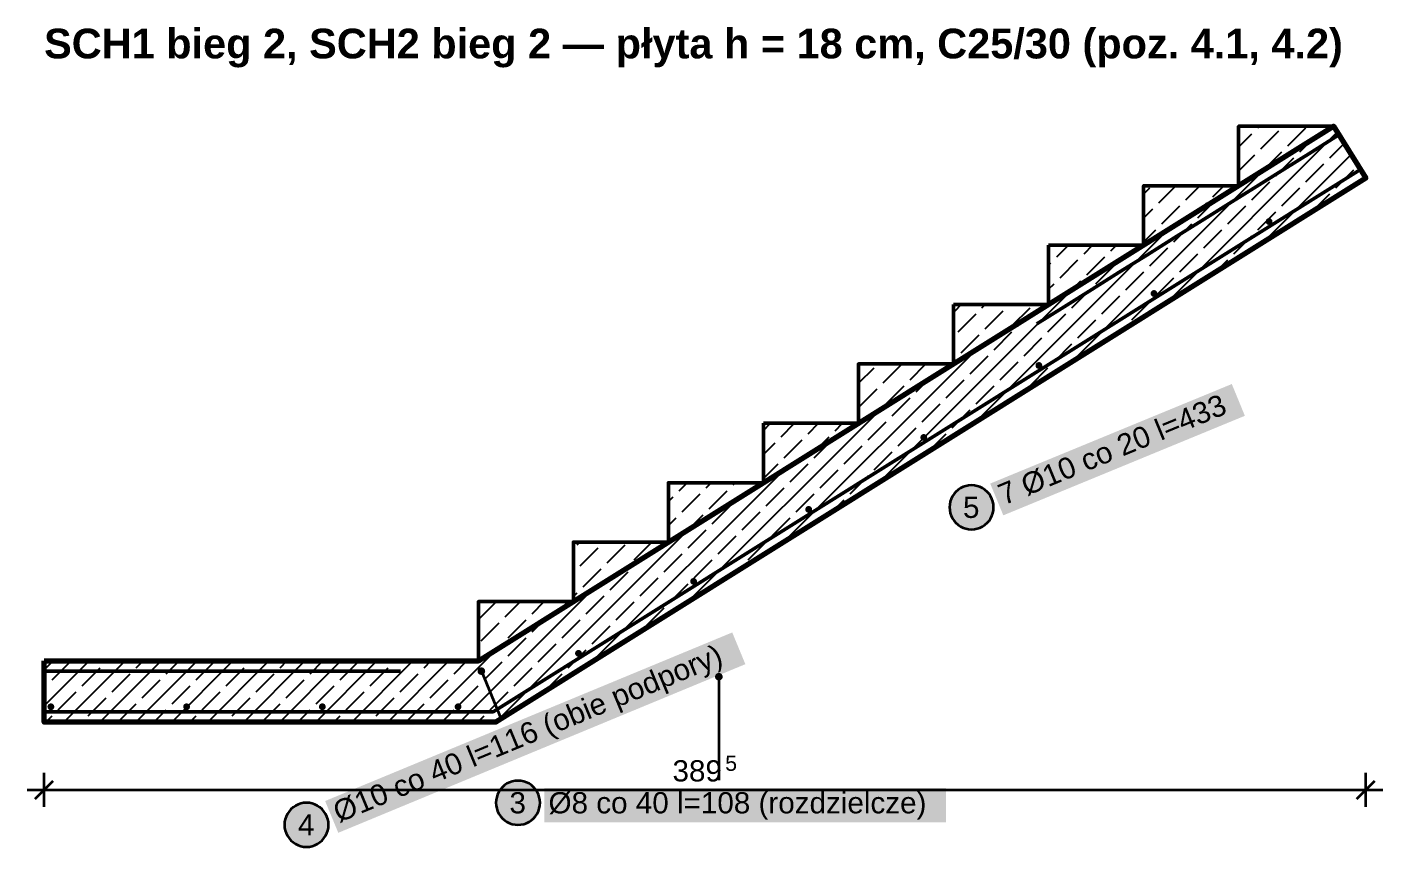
# Model space of a CAD drawing. Header units: metres. Extents: x 0.2 to 4.2, y -5.15 to -0.06.
# Drawn here: x 0.2 to 4.195, y -5.15 to -2.735 of the extents above; entities that cross this region are included whole.
import ezdxf

# ---------------------------------------------------------------- set-up
doc = ezdxf.new("R2010")
doc.units = ezdxf.units.M
for name, color, linetype, lineweight in [('A-KRESKOWANIE', 8, 'Continuous', 18), ('A-MASKA', 7, 'Continuous', 18), ('A-OPISY', 2, 'Continuous', 25), ('K-KONSTR', 7, 'Continuous', 50), ('K-WYMIARY', 1, 'Continuous', 25), ('K-ZBROJENIE', 1, 'Continuous', 100), ('K-ZBROJENIE-OPIS', 2, 'Continuous', 25)]:
    doc.layers.add(name, color=color, linetype=linetype, lineweight=lineweight)
doc.styles.add('PL_ARIAL', font='arial.ttf')
doc.styles.add('PL_ARIAL_B', font='arialbd.ttf')

msp = doc.modelspace()

# ---------------------------------------------------------------- hatches: boundary and pattern name
at = {"layer": 'A-MASKA', "true_color": 0xffffff}
for points in [[(3.0768, -4.1737), (3.7887, -3.8805), (3.7502, -3.7869), (3.0382, -4.0801)], [(1.117, -5.1089), (2.3167, -4.6122), (2.278, -4.5187), (1.0782, -5.0153)], [(1.7241, -5.0779), (2.9079, -5.0779), (2.9079, -4.9767), (1.7241, -4.9767)]]:
    msp.add_hatch(color=7, dxfattribs=at).paths.add_polyline_path(points)
at = {"layer": 'K-ZBROJENIE', "true_color": 0x000000}
for points in [[(3.8701, -3.3082), (3.87, -3.3095), (3.8697, -3.3108), (3.8693, -3.3121), (3.8687, -3.3132), (3.868, -3.3143), (3.8671, -3.3153), (3.8661, -3.3162), (3.8651, -3.3169), (3.8639, -3.3175), (3.8626, -3.3179), (3.8614, -3.3182), (3.8601, -3.3182), (3.8587, -3.3182), (3.8575, -3.3179), (3.8562, -3.3175), (3.8551, -3.3169), (3.854, -3.3162), (3.853, -3.3153), (3.8521, -3.3143), (3.8514, -3.3132), (3.8508, -3.3121), (3.8504, -3.3108), (3.8501, -3.3095), (3.8501, -3.3082), (3.8501, -3.3069), (3.8504, -3.3057), (3.8508, -3.3044), (3.8514, -3.3032), (3.8521, -3.3022), (3.853, -3.3012), (3.854, -3.3003), (3.8551, -3.2996), (3.8562, -3.299), (3.8575, -3.2986), (3.8587, -3.2983), (3.8601, -3.2982), (3.8614, -3.2983), (3.8626, -3.2986), (3.8639, -3.299), (3.8651, -3.2996), (3.8661, -3.3003), (3.8671, -3.3012), (3.868, -3.3022), (3.8687, -3.3032), (3.8693, -3.3044), (3.8697, -3.3057), (3.87, -3.3069)], [(3.5309, -3.5202), (3.5308, -3.5215), (3.5305, -3.5228), (3.5301, -3.5241), (3.5295, -3.5252), (3.5288, -3.5263), (3.5279, -3.5273), (3.5269, -3.5282), (3.5259, -3.5289), (3.5247, -3.5295), (3.5234, -3.5299), (3.5222, -3.5302), (3.5209, -3.5302), (3.5195, -3.5302), (3.5183, -3.5299), (3.517, -3.5295), (3.5159, -3.5289), (3.5148, -3.5282), (3.5138, -3.5273), (3.5129, -3.5263), (3.5122, -3.5252), (3.5116, -3.5241), (3.5112, -3.5228), (3.5109, -3.5215), (3.5109, -3.5202), (3.5109, -3.5189), (3.5112, -3.5177), (3.5116, -3.5164), (3.5122, -3.5152), (3.5129, -3.5142), (3.5138, -3.5132), (3.5148, -3.5123), (3.5159, -3.5116), (3.517, -3.511), (3.5183, -3.5106), (3.5195, -3.5103), (3.5209, -3.5102), (3.5222, -3.5103), (3.5234, -3.5106), (3.5247, -3.511), (3.5259, -3.5116), (3.5269, -3.5123), (3.5279, -3.5132), (3.5288, -3.5142), (3.5295, -3.5152), (3.5301, -3.5164), (3.5305, -3.5177), (3.5308, -3.5189)], [(3.1917, -3.7322), (3.1916, -3.7335), (3.1913, -3.7348), (3.1909, -3.7361), (3.1903, -3.7372), (3.1896, -3.7383), (3.1887, -3.7393), (3.1877, -3.7402), (3.1867, -3.7409), (3.1855, -3.7415), (3.1842, -3.7419), (3.183, -3.7422), (3.1817, -3.7422), (3.1804, -3.7422), (3.1791, -3.7419), (3.1778, -3.7415), (3.1767, -3.7409), (3.1756, -3.7402), (3.1746, -3.7393), (3.1737, -3.7383), (3.173, -3.7372), (3.1724, -3.7361), (3.172, -3.7348), (3.1717, -3.7335), (3.1717, -3.7322), (3.1717, -3.7309), (3.172, -3.7297), (3.1724, -3.7284), (3.173, -3.7272), (3.1737, -3.7262), (3.1746, -3.7252), (3.1756, -3.7243), (3.1767, -3.7236), (3.1778, -3.723), (3.1791, -3.7226), (3.1804, -3.7223), (3.1817, -3.7222), (3.183, -3.7223), (3.1842, -3.7226), (3.1855, -3.723), (3.1867, -3.7236), (3.1877, -3.7243), (3.1887, -3.7252), (3.1896, -3.7262), (3.1903, -3.7272), (3.1909, -3.7284), (3.1913, -3.7297), (3.1916, -3.7309)], [(2.8525, -3.9442), (2.8524, -3.9455), (2.8521, -3.9468), (2.8517, -3.9481), (2.8511, -3.9492), (2.8504, -3.9503), (2.8495, -3.9513), (2.8485, -3.9522), (2.8475, -3.9529), (2.8463, -3.9535), (2.845, -3.9539), (2.8438, -3.9542), (2.8425, -3.9542), (2.8412, -3.9542), (2.8399, -3.9539), (2.8386, -3.9535), (2.8375, -3.9529), (2.8364, -3.9522), (2.8354, -3.9513), (2.8345, -3.9503), (2.8338, -3.9492), (2.8332, -3.9481), (2.8328, -3.9468), (2.8325, -3.9455), (2.8325, -3.9442), (2.8325, -3.9429), (2.8328, -3.9417), (2.8332, -3.9404), (2.8338, -3.9392), (2.8345, -3.9382), (2.8354, -3.9372), (2.8364, -3.9363), (2.8375, -3.9356), (2.8386, -3.935), (2.8399, -3.9346), (2.8412, -3.9343), (2.8425, -3.9342), (2.8438, -3.9343), (2.845, -3.9346), (2.8463, -3.935), (2.8475, -3.9356), (2.8485, -3.9363), (2.8495, -3.9372), (2.8504, -3.9382), (2.8511, -3.9392), (2.8517, -3.9404), (2.8521, -3.9417), (2.8524, -3.9429)], [(2.5133, -4.1562), (2.5132, -4.1575), (2.5129, -4.1588), (2.5125, -4.1601), (2.5119, -4.1612), (2.5112, -4.1623), (2.5103, -4.1633), (2.5093, -4.1642), (2.5083, -4.1649), (2.5071, -4.1655), (2.5058, -4.1659), (2.5046, -4.1662), (2.5033, -4.1662), (2.502, -4.1662), (2.5007, -4.1659), (2.4994, -4.1655), (2.4983, -4.1649), (2.4972, -4.1642), (2.4962, -4.1633), (2.4953, -4.1623), (2.4946, -4.1612), (2.494, -4.1601), (2.4936, -4.1588), (2.4933, -4.1575), (2.4933, -4.1562), (2.4933, -4.1549), (2.4936, -4.1537), (2.494, -4.1524), (2.4946, -4.1512), (2.4953, -4.1502), (2.4962, -4.1492), (2.4972, -4.1483), (2.4983, -4.1476), (2.4994, -4.147), (2.5007, -4.1466), (2.502, -4.1463), (2.5033, -4.1462), (2.5046, -4.1463), (2.5058, -4.1466), (2.5071, -4.147), (2.5083, -4.1476), (2.5093, -4.1483), (2.5103, -4.1492), (2.5112, -4.1502), (2.5119, -4.1512), (2.5125, -4.1524), (2.5129, -4.1537), (2.5132, -4.1549)], [(2.1741, -4.3682), (2.174, -4.3695), (2.1737, -4.3708), (2.1733, -4.3721), (2.1727, -4.3732), (2.172, -4.3743), (2.1711, -4.3753), (2.1701, -4.3762), (2.1691, -4.3769), (2.1679, -4.3775), (2.1666, -4.3779), (2.1654, -4.3782), (2.1641, -4.3782), (2.1628, -4.3782), (2.1615, -4.3779), (2.1602, -4.3775), (2.1591, -4.3769), (2.158, -4.3762), (2.157, -4.3753), (2.1561, -4.3743), (2.1554, -4.3732), (2.1548, -4.3721), (2.1544, -4.3708), (2.1541, -4.3695), (2.1541, -4.3682), (2.1541, -4.3669), (2.1544, -4.3657), (2.1548, -4.3644), (2.1554, -4.3632), (2.1561, -4.3622), (2.157, -4.3612), (2.158, -4.3603), (2.1591, -4.3596), (2.1602, -4.359), (2.1615, -4.3586), (2.1628, -4.3583), (2.1641, -4.3582), (2.1654, -4.3583), (2.1666, -4.3586), (2.1679, -4.359), (2.1691, -4.3596), (2.1701, -4.3603), (2.1711, -4.3612), (2.172, -4.3622), (2.1727, -4.3632), (2.1733, -4.3644), (2.1737, -4.3657), (2.174, -4.3669)], [(1.8349, -4.5802), (1.8348, -4.5815), (1.8345, -4.5828), (1.8341, -4.5841), (1.8335, -4.5852), (1.8328, -4.5863), (1.8319, -4.5873), (1.8309, -4.5882), (1.8299, -4.5889), (1.8287, -4.5895), (1.8274, -4.5899), (1.8262, -4.5902), (1.8249, -4.5902), (1.8236, -4.5902), (1.8223, -4.5899), (1.821, -4.5895), (1.8199, -4.5889), (1.8188, -4.5882), (1.8178, -4.5873), (1.8169, -4.5863), (1.8162, -4.5852), (1.8156, -4.5841), (1.8152, -4.5828), (1.8149, -4.5815), (1.8149, -4.5802), (1.8149, -4.5789), (1.8152, -4.5777), (1.8156, -4.5764), (1.8162, -4.5752), (1.8169, -4.5742), (1.8178, -4.5732), (1.8188, -4.5723), (1.8199, -4.5716), (1.821, -4.571), (1.8223, -4.5706), (1.8236, -4.5703), (1.8249, -4.5702), (1.8262, -4.5703), (1.8274, -4.5706), (1.8287, -4.571), (1.8299, -4.5716), (1.8309, -4.5723), (1.8319, -4.5732), (1.8328, -4.5742), (1.8335, -4.5752), (1.8341, -4.5764), (1.8345, -4.5777), (1.8348, -4.5789)], [(0.28, -4.7376), (0.2799, -4.7389), (0.2797, -4.7402), (0.2792, -4.7415), (0.2787, -4.7426), (0.2779, -4.7437), (0.2771, -4.7447), (0.2761, -4.7456), (0.275, -4.7463), (0.2738, -4.7469), (0.2726, -4.7473), (0.2713, -4.7476), (0.27, -4.7476), (0.2687, -4.7476), (0.2674, -4.7473), (0.2662, -4.7469), (0.265, -4.7463), (0.2639, -4.7456), (0.2629, -4.7447), (0.2621, -4.7437), (0.2613, -4.7426), (0.2608, -4.7415), (0.2603, -4.7402), (0.2601, -4.7389), (0.26, -4.7376), (0.2601, -4.7363), (0.2603, -4.7351), (0.2608, -4.7338), (0.2613, -4.7326), (0.2621, -4.7316), (0.2629, -4.7306), (0.2639, -4.7297), (0.265, -4.729), (0.2662, -4.7284), (0.2674, -4.728), (0.2687, -4.7277), (0.27, -4.7276), (0.2713, -4.7277), (0.2726, -4.728), (0.2738, -4.7284), (0.275, -4.729), (0.2761, -4.7297), (0.2771, -4.7306), (0.2779, -4.7316), (0.2787, -4.7326), (0.2792, -4.7338), (0.2797, -4.7351), (0.2799, -4.7363)], [(0.68, -4.7376), (0.6799, -4.7389), (0.6797, -4.7402), (0.6792, -4.7415), (0.6787, -4.7426), (0.6779, -4.7437), (0.6771, -4.7447), (0.6761, -4.7456), (0.675, -4.7463), (0.6738, -4.7469), (0.6726, -4.7473), (0.6713, -4.7476), (0.67, -4.7476), (0.6687, -4.7476), (0.6674, -4.7473), (0.6662, -4.7469), (0.665, -4.7463), (0.6639, -4.7456), (0.6629, -4.7447), (0.6621, -4.7437), (0.6613, -4.7426), (0.6608, -4.7415), (0.6603, -4.7402), (0.6601, -4.7389), (0.66, -4.7376), (0.6601, -4.7363), (0.6603, -4.7351), (0.6608, -4.7338), (0.6613, -4.7326), (0.6621, -4.7316), (0.6629, -4.7306), (0.6639, -4.7297), (0.665, -4.729), (0.6662, -4.7284), (0.6674, -4.728), (0.6687, -4.7277), (0.67, -4.7276), (0.6713, -4.7277), (0.6726, -4.728), (0.6738, -4.7284), (0.675, -4.729), (0.6761, -4.7297), (0.6771, -4.7306), (0.6779, -4.7316), (0.6787, -4.7326), (0.6792, -4.7338), (0.6797, -4.7351), (0.6799, -4.7363)], [(1.08, -4.7376), (1.0799, -4.7389), (1.0797, -4.7402), (1.0792, -4.7415), (1.0787, -4.7426), (1.0779, -4.7437), (1.0771, -4.7447), (1.0761, -4.7456), (1.075, -4.7463), (1.0738, -4.7469), (1.0726, -4.7473), (1.0713, -4.7476), (1.07, -4.7476), (1.0687, -4.7476), (1.0674, -4.7473), (1.0662, -4.7469), (1.065, -4.7463), (1.0639, -4.7456), (1.0629, -4.7447), (1.0621, -4.7437), (1.0613, -4.7426), (1.0608, -4.7415), (1.0603, -4.7402), (1.0601, -4.7389), (1.06, -4.7376), (1.0601, -4.7363), (1.0603, -4.7351), (1.0608, -4.7338), (1.0613, -4.7326), (1.0621, -4.7316), (1.0629, -4.7306), (1.0639, -4.7297), (1.065, -4.729), (1.0662, -4.7284), (1.0674, -4.728), (1.0687, -4.7277), (1.07, -4.7276), (1.0713, -4.7277), (1.0726, -4.728), (1.0738, -4.7284), (1.075, -4.729), (1.0761, -4.7297), (1.0771, -4.7306), (1.0779, -4.7316), (1.0787, -4.7326), (1.0792, -4.7338), (1.0797, -4.7351), (1.0799, -4.7363)], [(1.48, -4.7376), (1.4799, -4.7389), (1.4797, -4.7402), (1.4792, -4.7415), (1.4787, -4.7426), (1.4779, -4.7437), (1.4771, -4.7447), (1.4761, -4.7456), (1.475, -4.7463), (1.4738, -4.7469), (1.4726, -4.7473), (1.4713, -4.7476), (1.47, -4.7476), (1.4687, -4.7476), (1.4674, -4.7473), (1.4662, -4.7469), (1.465, -4.7463), (1.4639, -4.7456), (1.4629, -4.7447), (1.4621, -4.7437), (1.4613, -4.7426), (1.4608, -4.7415), (1.4603, -4.7402), (1.4601, -4.7389), (1.46, -4.7376), (1.4601, -4.7363), (1.4603, -4.7351), (1.4608, -4.7338), (1.4613, -4.7326), (1.4621, -4.7316), (1.4629, -4.7306), (1.4639, -4.7297), (1.465, -4.729), (1.4662, -4.7284), (1.4674, -4.728), (1.4687, -4.7277), (1.47, -4.7276), (1.4713, -4.7277), (1.4726, -4.728), (1.4738, -4.7284), (1.475, -4.729), (1.4761, -4.7297), (1.4771, -4.7306), (1.4779, -4.7316), (1.4787, -4.7326), (1.4792, -4.7338), (1.4797, -4.7351), (1.4799, -4.7363)]]:
    msp.add_hatch(color=7, dxfattribs=at).paths.add_polyline_path(points)
at = {"layer": 'K-ZBROJENIE-OPIS', "true_color": 0xffffff}
for points in [[(3.0482, -4.1501), (3.0477, -4.1416), (3.046, -4.1333), (3.0433, -4.1252), (3.0395, -4.1176), (3.0348, -4.1105), (3.0292, -4.1041), (3.0228, -4.0985), (3.0157, -4.0938), (3.0081, -4.09), (3, -4.0873), (2.9917, -4.0856), (2.9832, -4.0851), (2.9747, -4.0856), (2.9664, -4.0873), (2.9584, -4.09), (2.9507, -4.0938), (2.9437, -4.0985), (2.9373, -4.1041), (2.9317, -4.1105), (2.9269, -4.1176), (2.9232, -4.1252), (2.9204, -4.1333), (2.9188, -4.1416), (2.9182, -4.1501), (2.9188, -4.1586), (2.9204, -4.1669), (2.9232, -4.175), (2.9269, -4.1826), (2.9317, -4.1897), (2.9373, -4.196), (2.9437, -4.2017), (2.9507, -4.2064), (2.9584, -4.2101), (2.9664, -4.2129), (2.9747, -4.2145), (2.9832, -4.2151), (2.9917, -4.2145), (3, -4.2129), (3.0081, -4.2101), (3.0157, -4.2064), (3.0228, -4.2017), (3.0292, -4.196), (3.0348, -4.1897), (3.0395, -4.1826), (3.0433, -4.175), (3.046, -4.1669), (3.0477, -4.1586)], [(1.7116, -5.0204), (1.7111, -5.012), (1.7094, -5.0036), (1.7067, -4.9956), (1.7029, -4.9879), (1.6982, -4.9809), (1.6926, -4.9745), (1.6862, -4.9689), (1.6791, -4.9641), (1.6715, -4.9604), (1.6635, -4.9577), (1.6551, -4.956), (1.6466, -4.9554), (1.6382, -4.956), (1.6298, -4.9577), (1.6218, -4.9604), (1.6141, -4.9641), (1.6071, -4.9689), (1.6007, -4.9745), (1.5951, -4.9809), (1.5903, -4.9879), (1.5866, -4.9956), (1.5838, -5.0036), (1.5822, -5.012), (1.5816, -5.0204), (1.5822, -5.0289), (1.5838, -5.0373), (1.5866, -5.0453), (1.5903, -5.0529), (1.5951, -5.06), (1.6007, -5.0664), (1.6071, -5.072), (1.6141, -5.0767), (1.6218, -5.0805), (1.6298, -5.0832), (1.6382, -5.0849), (1.6466, -5.0854), (1.6551, -5.0849), (1.6635, -5.0832), (1.6715, -5.0805), (1.6791, -5.0767), (1.6862, -5.072), (1.6926, -5.0664), (1.6982, -5.06), (1.7029, -5.0529), (1.7067, -5.0453), (1.7094, -5.0373), (1.7111, -5.0289)], [(1.0884, -5.0854), (1.0878, -5.0769), (1.0861, -5.0686), (1.0834, -5.0605), (1.0797, -5.0529), (1.0749, -5.0458), (1.0693, -5.0394), (1.0629, -5.0338), (1.0559, -5.0291), (1.0482, -5.0253), (1.0402, -5.0226), (1.0318, -5.0209), (1.0234, -5.0204), (1.0149, -5.0209), (1.0065, -5.0226), (0.9985, -5.0253), (0.9909, -5.0291), (0.9838, -5.0338), (0.9774, -5.0394), (0.9718, -5.0458), (0.9671, -5.0529), (0.9633, -5.0605), (0.9606, -5.0686), (0.9589, -5.0769), (0.9584, -5.0854), (0.9589, -5.0939), (0.9606, -5.1022), (0.9633, -5.1103), (0.9671, -5.1179), (0.9718, -5.1249), (0.9774, -5.1313), (0.9838, -5.1369), (0.9909, -5.1417), (0.9985, -5.1454), (1.0065, -5.1482), (1.0149, -5.1498), (1.0234, -5.1504), (1.0318, -5.1498), (1.0402, -5.1482), (1.0482, -5.1454), (1.0559, -5.1417), (1.0629, -5.1369), (1.0693, -5.1313), (1.0749, -5.1249), (1.0797, -5.1179), (1.0834, -5.1103), (1.0861, -5.1022), (1.0878, -5.0939)]]:
    msp.add_hatch(color=7, dxfattribs=at).paths.add_polyline_path(points)
at = {"layer": 'K-ZBROJENIE-OPIS', "true_color": 0x000000}
for points in [[(1.5499, -4.6326), (1.5495, -4.6297), (1.5483, -4.627), (1.5466, -4.6247), (1.5442, -4.6229), (1.5415, -4.6218), (1.5386, -4.6214), (1.5357, -4.6218), (1.533, -4.6229), (1.5306, -4.6247), (1.5289, -4.627), (1.5277, -4.6297), (1.5274, -4.6326), (1.5277, -4.6356), (1.5289, -4.6383), (1.5306, -4.6406), (1.533, -4.6424), (1.5357, -4.6435), (1.5386, -4.6439), (1.5415, -4.6435), (1.5442, -4.6424), (1.5466, -4.6406), (1.5483, -4.6383), (1.5495, -4.6356)], [(2.2498, -4.6492), (2.2494, -4.6463), (2.2483, -4.6436), (2.2465, -4.6412), (2.2442, -4.6394), (2.2415, -4.6383), (2.2385, -4.6379), (2.2356, -4.6383), (2.2329, -4.6394), (2.2306, -4.6412), (2.2288, -4.6436), (2.2277, -4.6463), (2.2273, -4.6492), (2.2277, -4.6521), (2.2288, -4.6548), (2.2306, -4.6571), (2.2329, -4.6589), (2.2356, -4.6601), (2.2385, -4.6604), (2.2415, -4.6601), (2.2442, -4.6589), (2.2465, -4.6571), (2.2483, -4.6548), (2.2494, -4.6521)]]:
    msp.add_hatch(color=7, dxfattribs=at).paths.add_polyline_path(points)

# ---------------------------------------------------------------- linework, layer by layer
at = {"layer": 'A-KRESKOWANIE', "lineweight": 25, "ltscale": 0.025}
for points in [[(3.8272, -3.0317), (3.8313, -3.0276)], [(3.9156, -3.0848), (3.9686, -3.0317)], [(4.0325, -3.0386), (4.0434, -3.0276)], [(3.5607, -3.5457), (4.0611, -3.0454)], [(3.77, -3.0889), (3.8095, -3.0494)], [(3.8361, -3.0936), (3.8891, -3.0406)], [(3.951, -3.1024), (3.9853, -3.0681)], [(3.77, -3.1596), (3.8184, -3.1113)], [(3.8436, -3.3689), (4.1019, -3.1106)], [(3.8449, -3.1555), (3.8979, -3.1024)], [(4.0393, -3.1201), (4.0815, -3.078)], [(3.8802, -3.1731), (3.9333, -3.1201)], [(3.9686, -3.1908), (4.0217, -3.1378)], [(4.057, -3.2085), (4.1101, -3.1555)], [(3.2779, -3.7225), (3.8439, -3.1564)], [(3.8095, -3.2439), (3.8626, -3.1908)], [(4.1264, -3.1922), (4.1427, -3.1759)], [(3.49, -3.2275), (3.509, -3.2085)], [(3.5355, -3.2527), (3.5856, -3.2026)], [(3.6151, -3.2439), (3.6563, -3.2026)], [(3.6946, -3.235), (3.727, -3.2026)], [(3.8979, -3.2615), (3.951, -3.2085)], [(3.9863, -3.2792), (4.0393, -3.2262)], [(3.49, -3.2982), (3.5179, -3.2704)], [(3.5444, -3.3146), (3.5974, -3.2615)], [(3.6504, -3.2969), (3.7025, -3.2448)], [(3.6554, -3.2743), (3.677, -3.2527)], [(3.7388, -3.3146), (3.7919, -3.2615)], [(3.5797, -3.3676), (3.6328, -3.3146)], [(3.8272, -3.3322), (3.8802, -3.2792)], [(2.995, -3.8993), (3.5611, -3.3332)], [(3.49, -3.3689), (3.5267, -3.3322)], [(3.6681, -3.3853), (3.7211, -3.3322)], [(3.7565, -3.403), (3.8095, -3.3499)], [(3.235, -3.4118), (3.2692, -3.3776)], [(3.3146, -3.403), (3.3399, -3.3776)], [(3.3941, -3.3941), (3.4106, -3.3776)], [(3.4737, -3.3853), (3.4813, -3.3776)], [(3.509, -3.4383), (3.5621, -3.3853)], [(3.21, -3.4368), (3.2173, -3.4295)], [(3.2439, -3.4737), (3.2969, -3.4206)], [(3.3234, -3.4648), (3.3764, -3.4118)], [(3.5974, -3.456), (3.6504, -3.403)], [(3.7021, -3.4573), (3.7388, -3.4206)], [(3.3499, -3.4913), (3.403, -3.4383)], [(3.4383, -3.509), (3.4913, -3.456)], [(3.5267, -3.5267), (3.5797, -3.4737)], [(2.7122, -4.076), (3.2782, -3.51)], [(3.21, -3.5075), (3.2262, -3.4913)], [(3.2782, -3.51), (3.3057, -3.4825)], [(3.2792, -3.5621), (3.3322, -3.509)], [(2.9345, -3.5709), (2.9527, -3.5526)], [(3.014, -3.5621), (3.0235, -3.5526)], [(3.0936, -3.5532), (3.0942, -3.5526)], [(3.3676, -3.5797), (3.4206, -3.5267)], [(3.456, -3.5974), (3.509, -3.5444)], [(2.9433, -3.6328), (2.9964, -3.5797)], [(3.0229, -3.6239), (3.0759, -3.5709)], [(3.1024, -3.6151), (3.1555, -3.5621)], [(3.2085, -3.6328), (3.2615, -3.5797)], [(3.0494, -3.6858), (3.1024, -3.6328)], [(3.1201, -3.6151), (3.1368, -3.5984)], [(3.2969, -3.6504), (3.3499, -3.5974)], [(3.4193, -3.6341), (3.4383, -3.6151)], [(2.9522, -3.6946), (3.0052, -3.6416)], [(3.1378, -3.7035), (3.1908, -3.6504)], [(3.2262, -3.7211), (3.2792, -3.6681)], [(2.4293, -4.2528), (2.9954, -3.6868)], [(2.93, -3.7168), (2.9345, -3.7123)], [(2.9787, -3.7565), (3.0317, -3.7035)], [(2.65, -3.7847), (2.6958, -3.7388)], [(2.7224, -3.783), (2.7754, -3.73)], [(2.8019, -3.7742), (2.8485, -3.7276)], [(2.9011, -3.7457), (2.9192, -3.7276)], [(3.0671, -3.7742), (3.1201, -3.7211)], [(3.1555, -3.7919), (3.2085, -3.7388)], [(2.7312, -3.8449), (2.7842, -3.7919)], [(2.8196, -3.8095), (2.854, -3.7752)], [(2.908, -3.8272), (2.961, -3.7742)], [(2.9964, -3.8449), (3.0494, -3.7919)], [(2.6517, -3.8537), (2.7047, -3.8007)], [(2.7489, -3.8802), (2.8019, -3.8272)], [(3.1365, -3.8109), (3.1378, -3.8095)], [(2.1465, -4.4296), (2.7125, -3.8636)], [(2.7125, -3.8636), (2.7135, -3.8626)], [(2.8373, -3.8979), (2.8903, -3.8449)], [(2.9257, -3.9156), (2.9787, -3.8626)], [(2.37, -3.9233), (2.3906, -3.9026)], [(2.4218, -3.9421), (2.4613, -3.9026)], [(2.5014, -3.9333), (2.532, -3.9026)], [(2.5809, -3.9244), (2.6027, -3.9026)], [(2.6782, -3.951), (2.7312, -3.8979)], [(2.4307, -4.004), (2.4837, -3.951)], [(2.5191, -4.004), (2.5711, -3.9519)], [(2.524, -3.9814), (2.5633, -3.9421)], [(2.7666, -3.9686), (2.8196, -3.9156)], [(2.8549, -3.9863), (2.908, -3.9333)], [(2.37, -3.994), (2.4042, -3.9598)], [(2.6075, -4.0217), (2.6605, -3.9686)], [(2.6958, -4.0393), (2.7489, -3.9863)], [(2.37, -4.0647), (2.413, -4.0217)], [(2.4484, -4.0747), (2.5014, -4.0217)], [(1.8637, -4.6064), (2.4297, -4.0403)], [(2.5367, -4.0924), (2.5898, -4.0393)], [(2.6251, -4.1101), (2.6782, -4.057)], [(2.1213, -4.1012), (2.1449, -4.0776)], [(2.1302, -4.1631), (2.1832, -4.1101)], [(2.2009, -4.0924), (2.2156, -4.0776)], [(2.2097, -4.1543), (2.2627, -4.1012)], [(2.2804, -4.0835), (2.2863, -4.0776)], [(2.3354, -4.0993), (2.3423, -4.0924)], [(2.3776, -4.1454), (2.4307, -4.0924)], [(2.466, -4.1631), (2.5191, -4.1101)], [(2.09, -4.1325), (2.1036, -4.1189)], [(2.2185, -4.1984), (2.2716, -4.1454)], [(2.5708, -4.1644), (2.6075, -4.1277)], [(2.09, -4.2033), (2.1125, -4.1808)], [(2.1469, -4.2171), (2.192, -4.1719)], [(2.3069, -4.2161), (2.36, -4.1631)], [(2.3953, -4.2338), (2.4484, -4.1808)], [(1.5813, -4.7826), (2.1469, -4.2171)], [(2.1478, -4.2692), (2.2009, -4.2161)], [(2.2362, -4.2868), (2.2893, -4.2338)], [(1.8208, -4.2603), (1.8285, -4.2526)], [(1.8296, -4.3222), (1.8827, -4.2692)], [(1.9092, -4.3134), (1.9622, -4.2603)], [(1.9887, -4.3045), (2.0406, -4.2526)], [(2.3246, -4.3045), (2.3776, -4.2515)], [(1.9887, -4.3222), (2.0054, -4.3055)], [(2.0771, -4.3399), (2.1302, -4.2868)], [(2.1655, -4.3575), (2.2185, -4.3045)], [(1.81, -4.3418), (1.812, -4.3399)], [(1.8385, -4.3841), (1.8915, -4.331)], [(1.918, -4.3929), (1.9711, -4.3399)], [(1.9583, -4.335), (1.9711, -4.3222)], [(2.2879, -4.3412), (2.3069, -4.3222)], [(1.4753, -4.7826), (1.864, -4.3939)], [(2.0064, -4.4106), (2.0594, -4.3575)], [(2.0948, -4.4283), (2.1478, -4.3752)], [(1.53, -4.4804), (1.5822, -4.4283)], [(1.6087, -4.4725), (1.6535, -4.4276)], [(1.6882, -4.4636), (1.7242, -4.4276)], [(1.7697, -4.4528), (1.7949, -4.4276)], [(1.81, -4.4125), (1.8208, -4.4017)], [(1.8473, -4.4636), (1.9003, -4.4106)], [(1.9357, -4.4813), (1.9887, -4.4283)], [(2.0241, -4.499), (2.0771, -4.4459)], [(1.538, -4.5432), (1.591, -4.4901)], [(1.6175, -4.5343), (1.6705, -4.4813)], [(1.6882, -4.5166), (1.7226, -4.4823)], [(1.7766, -4.5343), (1.8296, -4.4813)], [(1.865, -4.552), (1.918, -4.499)], [(1.5812, -4.5707), (1.5998, -4.552)], [(1.6175, -4.5874), (1.6705, -4.5343)], [(1.7059, -4.605), (1.7589, -4.552)], [(2.0051, -4.518), (2.0064, -4.5166)], [(1.3692, -4.7826), (1.5812, -4.5707)], [(1.7943, -4.6227), (1.8473, -4.5697)], [(0.25, -4.7351), (0.3825, -4.6026)], [(0.25, -4.629), (0.2764, -4.6026)], [(0.274, -4.6581), (0.327, -4.605)], [(0.3085, -4.7826), (0.4885, -4.6026)], [(0.3624, -4.6757), (0.4154, -4.6227)], [(0.4146, -4.7826), (0.5946, -4.6026)], [(0.4331, -4.605), (0.4355, -4.6026)], [(0.5207, -4.7826), (0.7007, -4.6026)], [(0.5215, -4.6227), (0.5416, -4.6026)], [(0.6099, -4.6404), (0.6476, -4.6026)], [(0.6267, -4.7826), (0.8067, -4.6026)], [(0.6983, -4.6581), (0.7513, -4.605)], [(0.7328, -4.7826), (0.9128, -4.6026)], [(0.7867, -4.6757), (0.8397, -4.6227)], [(0.8389, -4.7826), (1.0189, -4.6026)], [(0.8574, -4.605), (0.8598, -4.6026)], [(0.9449, -4.7826), (1.1249, -4.6026)], [(0.9458, -4.6227), (0.9658, -4.6026)], [(1.0341, -4.6404), (1.0719, -4.6026)], [(1.051, -4.7826), (1.231, -4.6026)], [(1.1225, -4.6581), (1.1756, -4.605)], [(1.1571, -4.7826), (1.3371, -4.6026)], [(1.2109, -4.6757), (1.264, -4.6227)], [(1.2631, -4.7826), (1.4431, -4.6026)], [(1.2816, -4.605), (1.284, -4.6026)], [(1.37, -4.6227), (1.3901, -4.6026)], [(1.4584, -4.6404), (1.4962, -4.6026)], [(1.5468, -4.6581), (1.5998, -4.605)], [(1.6352, -4.6757), (1.6882, -4.6227)], [(0.4508, -4.6934), (0.5038, -4.6404)], [(0.5392, -4.7111), (0.5922, -4.6581)], [(0.875, -4.6934), (0.9281, -4.6404)], [(0.9634, -4.7111), (1.0165, -4.6581)], [(1.2993, -4.6934), (1.3523, -4.6404)], [(1.3877, -4.7111), (1.4407, -4.6581)], [(1.7236, -4.6934), (1.7766, -4.6404)], [(0.25, -4.6821), (0.2563, -4.6757)], [(0.2917, -4.7465), (0.3447, -4.6934)], [(0.3801, -4.7641), (0.4331, -4.7111)], [(0.6276, -4.7288), (0.6806, -4.6757)], [(0.7159, -4.7465), (0.769, -4.6934)], [(0.8043, -4.7641), (0.8574, -4.7111)], [(1.0518, -4.7288), (1.1049, -4.6757)], [(1.1402, -4.7465), (1.1932, -4.6934)], [(1.2286, -4.7641), (1.2816, -4.7111)], [(1.4761, -4.7288), (1.5291, -4.6757)], [(1.5645, -4.7465), (1.6175, -4.6934)], [(0.4685, -4.7818), (0.5215, -4.7288)], [(0.5737, -4.7826), (0.6099, -4.7465)], [(0.8927, -4.7818), (0.9458, -4.7288)], [(0.998, -4.7826), (1.0341, -4.7465)], [(1.317, -4.7818), (1.37, -4.7288)], [(1.4222, -4.7826), (1.4584, -4.7465)], [(0.2555, -4.7826), (0.274, -4.7641)], [(0.3616, -4.7826), (0.3624, -4.7818)], [(0.6798, -4.7826), (0.6983, -4.7641)], [(0.7858, -4.7826), (0.7867, -4.7818)], [(1.104, -4.7826), (1.1225, -4.7641)], [(1.2101, -4.7826), (1.2109, -4.7818)], [(1.5283, -4.7826), (1.5468, -4.7641)]]:
    msp.add_lwpolyline(points, dxfattribs=at)
at = {"layer": 'K-KONSTR', "lineweight": 70, "ltscale": 0.025}
msp.add_lwpolyline([(0.25, -4.6026), (1.53, -4.6026), (4.05, -3.0276), (4.1454, -3.1803), (1.5816, -4.7826), (0.25, -4.7826)], close=True, dxfattribs=at)
at = {"layer": 'K-KONSTR', "lineweight": 50, "ltscale": 0.025}
for points in [[(3.77, -3.2026), (3.77, -3.0276), (4.05, -3.0276)], [(3.77, -3.2026), (3.6623, -3.2699), (3.49, -3.3776), (3.49, -3.2026)], [(3.21, -3.3776), (3.49, -3.3776), (3.4532, -3.4007), (3.21, -3.5526)], [(2.93, -3.5526), (3.21, -3.5526), (3.1216, -3.6079), (2.93, -3.7276)], [(2.65, -3.9026), (2.65, -3.7276), (2.93, -3.7276)], [(2.37, -3.9026), (2.65, -3.9026), (2.5709, -3.9521), (2.37, -4.0776)], [(2.37, -4.0776), (2.09, -4.2526), (2.09, -4.0776)], [(2.09, -4.2526), (1.81, -4.4276), (1.81, -4.2526)], [(1.81, -4.4276), (1.53, -4.6026), (1.53, -4.4276)]]:
    msp.add_lwpolyline(points, close=True, dxfattribs=at)
at = {"layer": 'K-WYMIARY', "lineweight": 35, "ltscale": 0.025}
for points in [[(0.25, -5.0326), (0.25, -4.9326)], [(4.1454, -5.0326), (4.1454, -4.9326)], [(0.2, -4.9826), (4.1954, -4.9826)], [(0.2235, -5.0092), (0.2765, -4.9561)], [(4.1189, -5.0092), (4.1719, -4.9561)]]:
    msp.add_lwpolyline(points, dxfattribs=at)
at = {"layer": 'K-ZBROJENIE', "lineweight": 50, "ltscale": 0.025}
for points in [[(3.1755, -3.6096), (3.2564, -3.559), (3.3374, -3.5084), (3.4183, -3.4578), (3.4993, -3.4072), (3.5802, -3.3566), (3.6612, -3.306), (3.7421, -3.2554), (3.8231, -3.2049), (3.904, -3.1543), (3.985, -3.1037), (4.0659, -3.0531)], [(0.25, -4.7526), (1.573, -4.7526), (4.1295, -3.1548)], [(0.25, -4.6326), (0.3455, -4.6326), (0.4409, -4.6326), (0.5364, -4.6326), (0.6318, -4.6326), (0.7273, -4.6326), (0.8227, -4.6326), (0.9182, -4.6326), (1.0136, -4.6326), (1.1091, -4.6326), (1.2045, -4.6326), (1.3, -4.6326)]]:
    msp.add_lwpolyline(points, dxfattribs=at)
at = {"layer": 'K-ZBROJENIE-OPIS', "lineweight": 35, "ltscale": 0.025}
for points in [[(3.0482, -4.1501), (3.0477, -4.1416), (3.046, -4.1333), (3.0433, -4.1252), (3.0395, -4.1176), (3.0348, -4.1105), (3.0292, -4.1041), (3.0228, -4.0985), (3.0157, -4.0938), (3.0081, -4.09), (3, -4.0873), (2.9917, -4.0856), (2.9832, -4.0851), (2.9747, -4.0856), (2.9664, -4.0873), (2.9584, -4.09), (2.9507, -4.0938), (2.9437, -4.0985), (2.9373, -4.1041), (2.9317, -4.1105), (2.9269, -4.1176), (2.9232, -4.1252), (2.9204, -4.1333), (2.9188, -4.1416), (2.9182, -4.1501), (2.9188, -4.1586), (2.9204, -4.1669), (2.9232, -4.175), (2.9269, -4.1826), (2.9317, -4.1897), (2.9373, -4.196), (2.9437, -4.2017), (2.9507, -4.2064), (2.9584, -4.2101), (2.9664, -4.2129), (2.9747, -4.2145), (2.9832, -4.2151), (2.9917, -4.2145), (3, -4.2129), (3.0081, -4.2101), (3.0157, -4.2064), (3.0228, -4.2017), (3.0292, -4.196), (3.0348, -4.1897), (3.0395, -4.1826), (3.0433, -4.175), (3.046, -4.1669), (3.0477, -4.1586)], [(1.7116, -5.0204), (1.7111, -5.012), (1.7094, -5.0036), (1.7067, -4.9956), (1.7029, -4.9879), (1.6982, -4.9809), (1.6926, -4.9745), (1.6862, -4.9689), (1.6791, -4.9641), (1.6715, -4.9604), (1.6635, -4.9577), (1.6551, -4.956), (1.6466, -4.9554), (1.6382, -4.956), (1.6298, -4.9577), (1.6218, -4.9604), (1.6141, -4.9641), (1.6071, -4.9689), (1.6007, -4.9745), (1.5951, -4.9809), (1.5903, -4.9879), (1.5866, -4.9956), (1.5838, -5.0036), (1.5822, -5.012), (1.5816, -5.0204), (1.5822, -5.0289), (1.5838, -5.0373), (1.5866, -5.0453), (1.5903, -5.0529), (1.5951, -5.06), (1.6007, -5.0664), (1.6071, -5.072), (1.6141, -5.0767), (1.6218, -5.0805), (1.6298, -5.0832), (1.6382, -5.0849), (1.6466, -5.0854), (1.6551, -5.0849), (1.6635, -5.0832), (1.6715, -5.0805), (1.6791, -5.0767), (1.6862, -5.072), (1.6926, -5.0664), (1.6982, -5.06), (1.7029, -5.0529), (1.7067, -5.0453), (1.7094, -5.0373), (1.7111, -5.0289)], [(1.0884, -5.0854), (1.0878, -5.0769), (1.0861, -5.0686), (1.0834, -5.0605), (1.0797, -5.0529), (1.0749, -5.0458), (1.0693, -5.0394), (1.0629, -5.0338), (1.0559, -5.0291), (1.0482, -5.0253), (1.0402, -5.0226), (1.0318, -5.0209), (1.0234, -5.0204), (1.0149, -5.0209), (1.0065, -5.0226), (0.9985, -5.0253), (0.9909, -5.0291), (0.9838, -5.0338), (0.9774, -5.0394), (0.9718, -5.0458), (0.9671, -5.0529), (0.9633, -5.0605), (0.9606, -5.0686), (0.9589, -5.0769), (0.9584, -5.0854), (0.9589, -5.0939), (0.9606, -5.1022), (0.9633, -5.1103), (0.9671, -5.1179), (0.9718, -5.1249), (0.9774, -5.1313), (0.9838, -5.1369), (0.9909, -5.1417), (0.9985, -5.1454), (1.0065, -5.1482), (1.0149, -5.1498), (1.0234, -5.1504), (1.0318, -5.1498), (1.0402, -5.1482), (1.0482, -5.1454), (1.0559, -5.1417), (1.0629, -5.1369), (1.0693, -5.1313), (1.0749, -5.1249), (1.0797, -5.1179), (1.0834, -5.1103), (1.0861, -5.1022), (1.0878, -5.0939)]]:
    msp.add_lwpolyline(points, close=True, dxfattribs=at)
for points in [[(1.5386, -4.6326), (1.5979, -4.7759)], [(2.2385, -4.6492), (2.2385, -4.9542)]]:
    msp.add_lwpolyline(points, dxfattribs=at)

# ---------------------------------------------------------------- texts
at = {"layer": 'A-OPISY', "style": 'PL_ARIAL_B'}
msp.add_text('SCH1 bieg 2, SCH2 bieg 2 — płyta h = 18 cm, C25/30 (poz. 4.1, 4.2)', height=0.0875, dxfattribs=at).set_placement((0.25, -2.8276))
at = {"layer": 'K-WYMIARY', "style": 'PL_ARIAL'}
for s, height, p in [('389', 0.0625, (2.1019, -4.9576)), ('5', 0.045, (2.2572, -4.9264))]:
    msp.add_text(s, height=height, dxfattribs=at).set_placement(p)
at = {"layer": 'K-ZBROJENIE-OPIS', "style": 'PL_ARIAL'}
for s, rotation, p in [('7 Ø10 co 20 l=433', 22.3847, (3.0783, -4.1447)), ('Ø10 co 40 l=116 (obie podpory)', 22.4867, (1.1185, -5.0798))]:
    msp.add_text(s, height=0.0625, rotation=rotation, dxfattribs=at).set_placement(p)
for s, p in [('5', (2.958, -4.1813)), ('3', (1.6214, -5.0517)), ('Ø8 co 40 l=108 (rozdzielcze)', (1.7366, -5.0517)), ('4', (0.9981, -5.1166))]:
    msp.add_text(s, height=0.0625, dxfattribs=at).set_placement(p)

doc.saveas('drawing.dxf')
